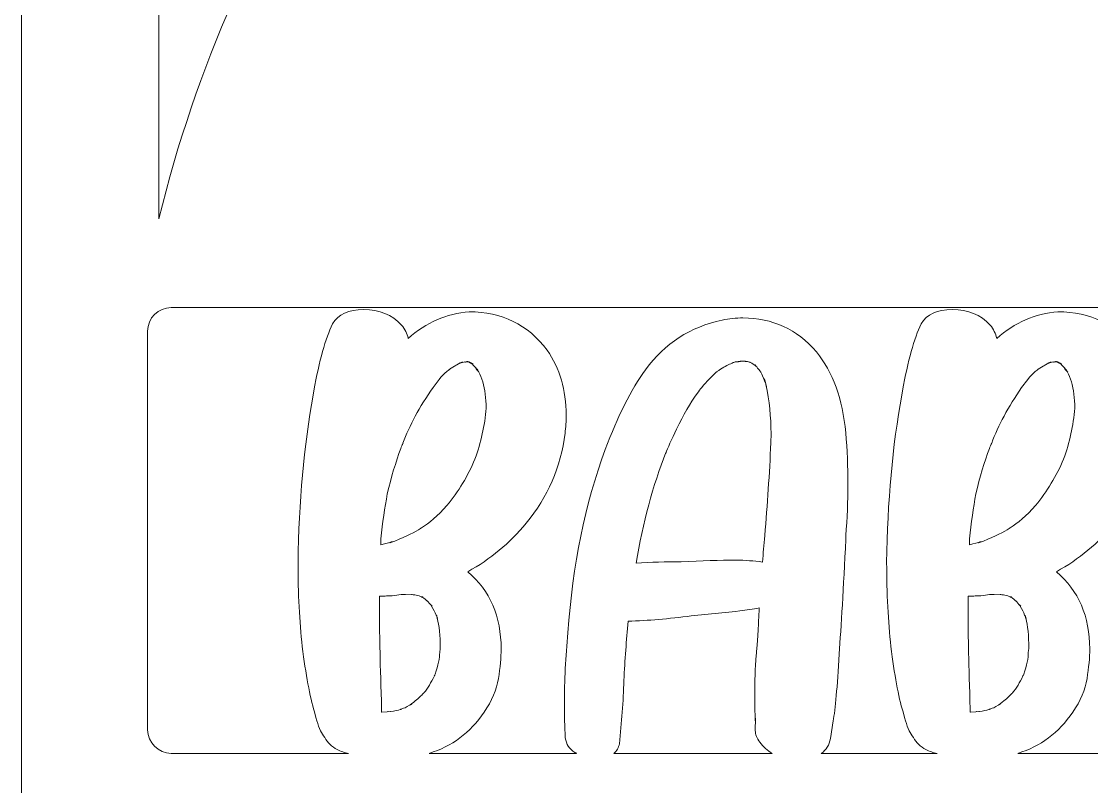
# Model space of a CAD drawing. Header units: millimetres. Extents: x -107 to 317, y -448 to 151.
# Drawn here: x -106.9 to 53.8, y -186.8 to -72 of the extents above; entities that cross this region are included whole.
import ezdxf

# ---------------------------------------------------------------- set-up
doc = ezdxf.new("R2010")
doc.units = ezdxf.units.MM
doc.header["$MEASUREMENT"] = 0
doc.layers.add('Layer 1', color=7, linetype='Continuous')

# ---------------------------------------------------------------- blocks, each defined once
blk = doc.blocks.new('block 2')
at = {"layer": 'Layer 1', "true_color": 0xe4e2cd}
h = blk.add_hatch(color=254, dxfattribs=at)
h.dxf.hatch_style = 2
edge = h.paths.add_edge_path()
edge.add_spline(control_points=[(50.11, -124.5), (50.08, -124.46), (50.07, -124.41), (50.04, -124.37), (50.02, -124.33), (49.99, -124.3), (49.97, -124.26), (49.95, -124.22), (49.89, -124.15), (49.82, -124.07), (49.81, -124.06), (49.79, -124.04), (49.79, -124.04), (49.79, -124.04), (49.74, -124.04), (49.74, -124.04), (49.74, -124.07), (49.76, -124.12), (49.81, -124.2), (49.85, -124.26), (49.96, -124.37), (50.11, -124.5)], knot_values=[0, 0, 0, 0, 1, 1, 1, 2, 2, 2, 3, 3, 3, 4, 4, 4, 5, 5, 5, 6, 6, 6, 7, 7, 7, 7], degree=3, periodic=1)
h = blk.add_hatch(color=254, dxfattribs=at)
h.dxf.hatch_style = 2
edge = h.paths.add_edge_path()
edge.add_spline(control_points=[(4.76, -126.04), (4.73, -125.99), (4.72, -125.95), (4.7, -125.91), (4.7, -125.91), (4.76, -126.13), (4.76, -126.13), (4.76, -126.13), (4.76, -126.04), (4.76, -126.04)], knot_values=[0, 0, 0, 0, 1, 1, 1, 2, 2, 2, 3, 3, 3, 3], degree=3, periodic=1)
h = blk.add_hatch(color=254, dxfattribs=at)
h.dxf.hatch_style = 2
edge = h.paths.add_edge_path()
edge.add_spline(control_points=[(42.97, -159.55), (42.97, -159.55), (42.97, -159.55), (42.97, -159.55), (42.97, -159.55), (42.97, -159.55), (42.97, -159.55), (42.97, -159.55), (42.97, -159.55), (42.97, -159.55)], knot_values=[0, 0, 0, 0, 1, 1, 1, 2, 2, 2, 3, 3, 3, 3], degree=3, periodic=1)
h = blk.add_hatch(color=254, dxfattribs=at)
h.dxf.hatch_style = 2
edge = h.paths.add_edge_path()
edge.add_spline(control_points=[(-44.52, -161.3), (-44.52, -161.3), (-44.54, -161.25), (-44.54, -161.25), (-44.52, -161.27), (-44.52, -161.31), (-44.51, -161.34), (-44.52, -161.33), (-44.52, -161.31), (-44.52, -161.3)], knot_values=[0, 0, 0, 0, 1, 1, 1, 2, 2, 2, 3, 3, 3, 3], degree=3, periodic=1)
h = blk.add_hatch(color=254, dxfattribs=at)
h.dxf.hatch_style = 2
edge = h.paths.add_edge_path()
edge.add_spline(control_points=[(43.86, -161.3), (43.86, -161.3), (43.83, -161.25), (43.83, -161.25), (43.85, -161.27), (43.86, -161.31), (43.86, -161.34), (43.86, -161.33), (43.86, -161.31), (43.86, -161.3)], knot_values=[0, 0, 0, 0, 1, 1, 1, 2, 2, 2, 3, 3, 3, 3], degree=3, periodic=1)
h = blk.add_hatch(color=254, dxfattribs=at)
h.dxf.hatch_style = 2
h.paths.add_polyline_path([(-48.31, -174.34), (-48.54, -174.52), (-48.3, -174.34)])
h = blk.add_hatch(color=254, dxfattribs=at)
h.dxf.hatch_style = 2
edge = h.paths.add_edge_path()
edge.add_spline(control_points=[(-49.89, -175.17), (-49.9, -175.17), (-49.92, -175.17), (-49.93, -175.18), (-49.96, -175.19), (-49.98, -175.21), (-50, -175.22), (-50, -175.22), (-49.99, -175.22), (-49.99, -175.22), (-49.99, -175.22), (-49.89, -175.17), (-49.89, -175.17)], knot_values=[0, 0, 0, 0, 1, 1, 1, 2, 2, 2, 3, 3, 3, 4, 4, 4, 4], degree=3, periodic=1)
h = blk.add_hatch(color=254, dxfattribs=at)
h.dxf.hatch_style = 2
edge = h.paths.add_edge_path()
edge.add_spline(control_points=[(38.49, -175.17), (38.48, -175.17), (38.46, -175.17), (38.45, -175.18), (38.42, -175.19), (38.4, -175.21), (38.37, -175.22), (38.38, -175.22), (38.38, -175.22), (38.39, -175.22), (38.39, -175.22), (38.49, -175.17), (38.49, -175.17)], knot_values=[0, 0, 0, 0, 1, 1, 1, 2, 2, 2, 3, 3, 3, 4, 4, 4, 4], degree=3, periodic=1)
at = {"layer": 'Layer 1', "lineweight": 0}
for points in [[(294.39, 151.25), (234.19, 151.25), (-24.28, 151.25), (-84.49, 151.25), (-106.89, 151.25), (-106.89, 131.3), (-106.89, 46.34), (-106.89, -447.94), (316.79, -447.94), (316.79, 46.34), (316.79, 131.3), (316.79, 151.25), (294.39, 151.25)], [(-48.31, -174.34), (-48.54, -174.52), (-48.3, -174.34), (-48.31, -174.34)]]:
    blk.add_lwpolyline(points, dxfattribs=at)
for points, knots in [([(-86.25, 45.93), (-84.51, 46.79), (-82.83, 47.85), (-81.23, 49.11), (-73.49, 45.22), (-62.68, 47.47), (-54.91, 55.23), (-46.63, 63.5), (-44.63, 75.25), (-49.65, 83.04), (-46.75, 86.18), (-44.72, 89.75), (-43.57, 93.4), (-40.65, 94.73), (-37.84, 96.65), (-35.35, 99.15), (-27.07, 107.42), (-25.07, 119.17), (-30.09, 126.95), (-29.01, 128.12), (-28.06, 129.35), (-27.22, 130.61), (-27.22, 130.61), (1.45, 130.61), (1.45, 130.61), (0.21, 130.19), (-1.02, 129.72), (-2.23, 129.21), (-10.75, 125.63), (-21.26, 119.11), (-22.94, 108.38), (-24.26, 99.99), (-18.79, 92.34), (-7.82, 86.92), (-11.36, 85.65), (-16.22, 83.34), (-20.46, 79.33), (-21.8, 78.06), (-26.26, 73.45), (-27.31, 67.39), (-29.4, 55.25), (-19.02, 43.74), (-8.49, 38.18), (-1.28, 34.37), (6.53, 32.92), (14.34, 32.92), (21.84, 32.92), (29.34, 34.26), (36.34, 36.15), (19.78, 29.99), (4.26, 21.65), (-9.84, 11.5), (-11.45, 10.73), (-13.03, 9.76), (-14.54, 8.65), (-12.7, 11.55), (-11.32, 14.6), (-10.83, 17.64), (-10.23, 21.35), (-11, 24.71), (-13.13, 27.62), (-13.13, 27.62), (-13.45, 28.06), (-13.45, 28.06), (-13.45, 28.06), (-14.01, 28.08), (-14.01, 28.08), (-17.61, 28.23), (-20.83, 27.01), (-23.58, 24.45), (-25.83, 22.35), (-27.6, 19.51), (-29, 16.37), (-28.85, 19.8), (-29.18, 23.13), (-30.28, 26.02), (-31.61, 29.53), (-33.96, 32.05), (-37.25, 33.5), (-37.25, 33.5), (-37.76, 33.73), (-37.76, 33.73), (-37.76, 33.73), (-38.25, 33.48), (-38.25, 33.48), (-41.44, 31.8), (-43.62, 29.13), (-44.72, 25.54), (-45.62, 22.6), (-45.74, 19.26), (-45.37, 15.84), (-46.96, 18.88), (-48.92, 21.6), (-51.3, 23.55), (-54.21, 25.92), (-57.5, 26.93), (-61.09, 26.54), (-61.09, 26.54), (-61.64, 26.49), (-61.64, 26.49), (-61.64, 26.49), (-61.94, 26.02), (-61.94, 26.02), (-63.86, 22.98), (-64.42, 19.58), (-63.57, 15.92), (-62.88, 12.91), (-61.31, 9.96), (-59.29, 7.18), (-62.18, 9.02), (-65.24, 10.4), (-68.28, 10.9), (-71.99, 11.5), (-75.34, 10.73), (-78.25, 8.6), (-78.25, 8.6), (-78.7, 8.27), (-78.7, 8.27), (-78.7, 8.27), (-78.72, 7.73), (-78.72, 7.73), (-78.87, 4.12), (-77.65, 0.9), (-75.09, -1.85), (-72.99, -4.1), (-70.15, -5.87), (-67.01, -7.26), (-70.44, -7.12), (-73.77, -7.46), (-76.65, -8.54), (-80.16, -9.88), (-82.68, -12.22), (-84.14, -15.52), (-84.14, -15.52), (-84.36, -16.02), (-84.36, -16.02), (-84.36, -16.02), (-84.11, -16.52), (-84.11, -16.52), (-82.44, -19.71), (-79.77, -21.89), (-76.18, -22.99), (-73.96, -23.67), (-71.52, -23.9), (-68.98, -23.82), (-68.16, -23.79), (-67.32, -23.73), (-66.47, -23.63), (-69.52, -25.23), (-72.23, -27.18), (-74.18, -29.57), (-76.56, -32.48), (-77.57, -35.78), (-77.18, -39.36), (-77.18, -39.36), (-77.12, -39.9), (-77.12, -39.9), (-77.12, -39.9), (-76.65, -40.2), (-76.65, -40.2), (-74.41, -41.63), (-71.96, -42.3), (-69.37, -42.22), (-68.45, -42.19), (-67.51, -42.06), (-66.55, -41.84), (-63.55, -41.15), (-60.6, -39.58), (-57.82, -37.55), (-58.14, -38.06), (-58.45, -38.57), (-58.73, -39.08), (-71.31, -57.87), (-80.73, -78.96), (-86.25, -101.58), (-86.25, -101.58), (-86.25, 45.93), (-86.25, 45.93)], [0, 0, 0, 0, 1, 1, 1, 2, 2, 2, 3, 3, 3, 4, 4, 4, 5, 5, 5, 6, 6, 6, 7, 7, 7, 8, 8, 8, 9, 9, 9, 10, 10, 10, 11, 11, 11, 12, 12, 12, 13, 13, 13, 14, 14, 14, 15, 15, 15, 16, 16, 16, 17, 17, 17, 18, 18, 18, 19, 19, 19, 20, 20, 20, 21, 21, 21, 22, 22, 22, 23, 23, 23, 24, 24, 24, 25, 25, 25, 26, 26, 26, 27, 27, 27, 28, 28, 28, 29, 29, 29, 30, 30, 30, 31, 31, 31, 32, 32, 32, 33, 33, 33, 34, 34, 34, 35, 35, 35, 36, 36, 36, 37, 37, 37, 38, 38, 38, 39, 39, 39, 40, 40, 40, 41, 41, 41, 42, 42, 42, 43, 43, 43, 44, 44, 44, 45, 45, 45, 46, 46, 46, 47, 47, 47, 48, 48, 48, 49, 49, 49, 50, 50, 50, 51, 51, 51, 52, 52, 52, 53, 53, 53, 54, 54, 54, 55, 55, 55, 56, 56, 56, 57, 57, 57, 58, 58, 58, 59, 59, 59, 59]), ([(-87.94, -178.24), (-87.94, -178.24), (-87.94, -118.45), (-87.94, -118.45), (-87.94, -116.49), (-86.35, -114.89), (-84.38, -114.89), (-84.38, -114.89), (143.7, -114.89), (143.7, -114.89), (142.36, -115.19), (141.39, -115.87), (140.79, -116.91), (139.72, -119.11), (138.77, -122.47), (137.95, -127.02), (137.95, -127.02), (137.85, -127.66), (137.85, -127.66), (136.45, -135.35), (135.69, -143.8), (135.57, -152.98), (135.57, -157.68), (135.78, -161.91), (136.21, -165.67), (136.73, -169.91), (137.34, -173.2), (138.04, -175.55), (138.04, -175.55), (138.27, -176.42), (138.27, -176.42), (138.64, -177.7), (139.01, -178.62), (139.41, -179.17), (139.41, -179.17), (139.62, -179.44), (139.62, -179.44), (140.05, -180.21), (140.67, -180.82), (141.5, -181.25), (141.99, -181.51), (142.49, -181.69), (142.99, -181.79), (142.99, -181.79), (93.87, -181.79), (93.87, -181.79), (94.44, -181.58), (94.99, -181.34), (95.54, -181.06), (98.08, -179.79), (100.28, -178.02), (102.13, -175.74), (103.86, -173.6), (105.17, -171.17), (106.08, -168.48), (106.99, -165.78), (107.72, -163.11), (108.26, -160.48), (109.93, -153.15), (111.2, -143.83), (112.08, -132.54), (112.08, -132.54), (112.17, -131.22), (112.17, -131.22), (112.45, -128.83), (112.58, -126.44), (112.58, -124.08), (112.58, -124.08), (112.53, -121.72), (112.53, -121.72), (112.35, -120.48), (111.64, -119.42), (110.4, -118.54), (109.21, -117.6), (107.78, -117.13), (106.08, -117.13), (104.57, -117.13), (103.26, -117.57), (102.18, -118.45), (101.58, -119), (101.21, -119.7), (101.04, -120.52), (100.99, -120.51), (100.94, -120.5), (100.9, -120.49), (100.47, -122.86), (100.2, -125.23), (100.08, -127.62), (99.74, -132.29), (99.31, -136.81), (98.79, -141.2), (98.61, -141.7), (98.32, -142.3), (97.91, -142.98), (97.12, -144.49), (96.2, -145.87), (95.15, -147.14), (95.15, -147.14), (94.81, -147.39), (94.81, -147.39), (94.81, -147.39), (94.91, -147.35), (94.91, -147.35), (94.93, -147.35), (95.01, -147.29), (95.13, -147.17), (95.14, -147.16), (95.15, -147.15), (95.15, -147.14), (95.15, -147.14), (95.18, -147.12), (95.18, -147.12), (95.18, -147.12), (94.82, -147.48), (94.82, -147.48), (93.76, -148.63), (92.5, -149.72), (91.04, -150.76), (91.04, -150.76), (90.77, -150.89), (90.77, -150.89), (90.62, -151.01), (90.51, -151.08), (90.45, -151.08), (89.21, -151.77), (88.18, -152.27), (87.36, -152.57), (87.36, -152.57), (86.91, -152.71), (86.91, -152.71), (86.44, -152.83), (86.01, -152.92), (85.59, -152.98), (85.59, -152.98), (85.41, -152.98), (85.41, -152.98), (85.41, -152.98), (85.24, -153.02), (85.24, -153.02), (85.24, -153.02), (85.52, -152.99), (85.52, -152.99), (85.45, -153), (85.38, -153.02), (85.31, -153.03), (85.31, -153.03), (84.77, -153.07), (84.77, -153.07), (84.77, -153.07), (85.21, -153.03), (85.21, -153.03), (85.21, -153.03), (84.01, -152.98), (84.01, -152.98), (84.01, -152.98), (84.01, -152.98), (84, -152.98), (84, -152.98), (83.53, -152.86), (83.53, -152.86), (83.04, -152.66), (82.69, -152.49), (82.45, -152.34), (82.45, -152.34), (82.87, -152.52), (82.87, -152.52), (82.82, -152.49), (82.79, -152.47), (82.73, -152.44), (82.45, -152.26), (82.28, -152.12), (82.18, -152.03), (82.1, -151.95), (82.05, -151.91), (81.99, -151.86), (81.77, -151.62), (81.56, -151.38), (81.37, -151.13), (81.31, -151), (81.22, -150.86), (81.09, -150.71), (80.75, -150.21), (80.41, -149.49), (80.06, -148.53), (80.05, -148.51), (80.05, -148.49), (80.04, -148.48), (79.92, -148.16), (79.8, -147.81), (79.68, -147.44), (79.79, -147.67), (79.91, -148.03), (80.04, -148.48), (78.86, -144.12), (78.28, -139.7), (78.28, -135.22), (78.28, -135.22), (78.3, -133.52), (78.3, -133.52), (78.5, -130.03), (78.97, -126.56), (79.73, -123.13), (79.73, -123.13), (79.78, -122.36), (79.78, -122.36), (79.78, -121.33), (79.41, -120.44), (78.68, -119.67), (77.23, -118.07), (75.39, -117.27), (73.19, -117.27), (72.1, -117.27), (71, -117.54), (69.91, -118.09), (69.28, -118.42), (68.8, -118.89), (68.46, -119.5), (67.01, -122.73), (66.2, -126.14), (66.06, -129.72), (65.96, -131.14), (65.91, -132.56), (65.91, -133.99), (65.91, -136.11), (66.02, -138.23), (66.23, -140.35), (66.48, -143.8), (67.26, -147.16), (68.57, -150.41), (69.89, -153.67), (72.03, -156.3), (75, -158.3), (78.01, -160.09), (81.08, -160.98), (84.23, -160.98), (85.14, -160.98), (86.06, -160.91), (87, -160.75), (90.38, -160.21), (93.51, -158.98), (96.42, -157.1), (96.27, -157.96), (96.11, -158.82), (95.95, -159.66), (95.43, -162.75), (94.65, -165.89), (93.64, -169.09), (93.04, -170.48), (92.33, -171.73), (91.45, -172.84), (91.45, -172.85), (91.41, -172.91), (91.34, -172.98), (91.34, -172.98), (91.45, -172.84), (91.45, -172.84), (91.4, -172.91), (91.35, -172.97), (91.31, -173.02), (91.31, -173.02), (91.27, -173.02), (91.27, -173.02), (91.27, -173.02), (91.12, -173.21), (91.12, -173.21), (91.04, -173.29), (90.97, -173.34), (90.95, -173.34), (90.38, -173.92), (89.78, -174.41), (89.18, -174.83), (89.18, -174.87), (89.13, -174.91), (89.02, -174.98), (88.92, -175.03), (88.79, -175.1), (88.63, -175.18), (88.48, -175.25), (88.35, -175.31), (88.23, -175.36), (88.1, -175.4), (88.03, -175.45), (88, -175.47), (88, -175.47), (87.56, -175.63), (87.56, -175.63), (87.56, -175.63), (86.74, -175.82), (86.74, -175.82), (86.74, -175.82), (86.14, -175.79), (86.14, -175.79), (86.14, -175.79), (86.24, -175.78), (86.24, -175.78), (86.12, -175.74), (86.03, -175.72), (85.94, -175.69), (85.97, -175.7), (86, -175.72), (86.02, -175.72), (86.09, -175.74), (86.13, -175.76), (86.13, -175.79), (86.13, -175.79), (86.05, -175.74), (86.05, -175.74), (86.01, -175.74), (85.93, -175.71), (85.78, -175.65), (85.68, -175.62), (85.6, -175.61), (85.54, -175.61), (85.54, -175.61), (85.7, -175.61), (85.7, -175.61), (85.58, -175.55), (85.41, -175.47), (85.22, -175.38), (85.27, -175.42), (85.3, -175.45), (85.31, -175.47), (85.28, -175.44), (85.23, -175.4), (85.19, -175.36), (85.2, -175.37), (85.21, -175.37), (85.22, -175.38), (85.2, -175.36), (85.17, -175.35), (85.14, -175.33), (85.15, -175.34), (85.16, -175.34), (85.17, -175.35), (85.16, -175.35), (85.15, -175.34), (85.14, -175.34), (85.14, -175.34), (84.91, -175.2), (84.91, -175.2), (84.91, -175.2), (85, -175.25), (85, -175.25), (85.06, -175.27), (85.1, -175.3), (85.14, -175.32), (85.02, -175.23), (84.89, -175.15), (84.72, -175.06), (84.72, -175.06), (84.57, -174.92), (84.57, -174.92), (84.57, -174.92), (84.32, -174.61), (84.32, -174.61), (84.32, -174.61), (83.78, -174.08), (83.78, -174.08), (83.78, -174.08), (83.73, -173.97), (83.73, -173.97), (83.66, -173.79), (83.59, -173.62), (83.5, -173.47), (83.26, -173.05), (83.06, -172.59), (82.91, -172.11), (82.6, -171.32), (81.93, -170.7), (80.87, -170.25), (80.17, -169.97), (79.31, -169.84), (78.28, -169.84), (77.43, -169.93), (76.72, -170.16), (76.14, -170.52), (75.56, -170.88), (75.28, -171.52), (75.28, -172.43), (75.43, -174.94), (76.76, -177.37), (79.27, -179.69), (80.47, -180.59), (81.73, -181.3), (83.05, -181.79), (83.05, -181.79), (42.71, -181.79), (42.71, -181.79), (46.09, -180.76), (48.85, -178.69), (50.97, -175.61), (52.12, -173.92), (52.83, -172.23), (53.1, -170.56), (53.37, -168.9), (53.51, -167.42), (53.51, -166.11), (53.51, -161.25), (51.83, -157.39), (48.51, -154.53), (51.87, -152.68), (54.8, -150.25), (57.28, -147.25), (60.53, -143.35), (62.46, -138.85), (63.1, -133.76), (63.22, -132.86), (63.28, -131.94), (63.28, -131.03), (63.28, -127.28), (62.33, -124.02), (60.42, -121.27), (57.51, -117.45), (53.61, -115.54), (48.74, -115.54), (45.32, -115.81), (42.25, -117.14), (39.55, -119.52), (39.39, -118.78), (39.07, -118.12), (38.56, -117.54), (37.14, -115.97), (35.24, -115.18), (32.88, -115.18), (30.61, -115.18), (29.05, -115.9), (28.21, -117.36), (27.14, -119.54), (26.21, -122.88), (25.39, -127.4), (25.39, -127.4), (25.29, -128.04), (25.29, -128.04), (23.9, -135.67), (23.14, -144.04), (23.02, -153.16), (23.02, -157.83), (23.24, -162.02), (23.66, -165.75), (24.18, -169.96), (24.78, -173.23), (25.48, -175.57), (25.48, -175.57), (25.71, -176.43), (25.71, -176.43), (26.07, -177.7), (26.45, -178.61), (26.84, -179.15), (26.84, -179.15), (27.05, -179.42), (27.05, -179.42), (27.47, -180.19), (28.08, -180.79), (28.91, -181.22), (29.46, -181.51), (30.01, -181.7), (30.58, -181.79), (30.58, -181.79), (13.2, -181.79), (13.2, -181.79), (13.96, -181.29), (14.41, -180.54), (14.57, -179.56), (14.57, -179.56), (14.98, -176.93), (14.98, -176.93), (15.32, -175.2), (15.61, -171.85), (15.89, -166.88), (16.19, -162.76), (16.53, -157.03), (16.89, -149.67), (16.89, -149.67), (16.89, -149.12), (16.89, -149.12), (17.1, -146.54), (17.21, -143.97), (17.21, -141.4), (17.21, -138.82), (17.1, -136.24), (16.89, -133.67), (16.4, -128.61), (14.93, -124.57), (12.48, -121.54), (9.54, -118.14), (5.86, -116.45), (1.44, -116.45), (0.41, -116.45), (-0.63, -116.56), (-1.69, -116.77), (-6.45, -117.8), (-10.29, -120.28), (-13.19, -124.22), (-15.35, -127.22), (-17.36, -131.22), (-19.23, -136.22), (-22.26, -144.34), (-24.13, -153.5), (-24.83, -163.7), (-25.19, -167.28), (-25.37, -170.86), (-25.37, -174.43), (-25.37, -176.09), (-25.32, -177.77), (-25.23, -179.47), (-25.11, -180.41), (-24.63, -181.14), (-23.78, -181.65), (-23.7, -181.7), (-23.63, -181.75), (-23.55, -181.79), (-23.55, -181.79), (-45.67, -181.79), (-45.67, -181.79), (-42.28, -180.76), (-39.53, -178.69), (-37.41, -175.61), (-36.26, -173.92), (-35.54, -172.23), (-35.27, -170.56), (-35, -168.9), (-34.86, -167.42), (-34.86, -166.11), (-34.86, -161.25), (-36.55, -157.39), (-39.86, -154.53), (-36.51, -152.68), (-33.58, -150.25), (-31.1, -147.25), (-27.85, -143.35), (-25.91, -138.85), (-25.27, -133.76), (-25.15, -132.86), (-25.1, -131.94), (-25.1, -131.03), (-25.1, -127.28), (-26.05, -124.02), (-27.96, -121.27), (-30.87, -117.45), (-34.76, -115.54), (-39.64, -115.54), (-43.06, -115.81), (-46.12, -117.14), (-48.83, -119.52), (-48.98, -118.78), (-49.3, -118.12), (-49.81, -117.54), (-51.24, -115.97), (-53.13, -115.18), (-55.49, -115.18), (-57.76, -115.18), (-59.32, -115.9), (-60.17, -117.36), (-61.23, -119.54), (-62.17, -122.88), (-62.99, -127.4), (-62.99, -127.4), (-63.08, -128.04), (-63.08, -128.04), (-64.48, -135.67), (-65.23, -144.04), (-65.35, -153.16), (-65.35, -157.83), (-65.14, -162.02), (-64.72, -165.75), (-64.2, -169.96), (-63.59, -173.23), (-62.9, -175.57), (-62.9, -175.57), (-62.68, -176.43), (-62.68, -176.43), (-62.31, -177.7), (-61.93, -178.61), (-61.54, -179.15), (-61.54, -179.15), (-61.33, -179.42), (-61.33, -179.42), (-60.91, -180.19), (-60.29, -180.79), (-59.47, -181.22), (-58.92, -181.51), (-58.36, -181.7), (-57.79, -181.79), (-57.79, -181.79), (-84.38, -181.79), (-84.38, -181.79), (-86.31, -181.79), (-87.94, -180.16), (-87.94, -178.24)], [0, 0, 0, 0, 1, 1, 1, 2, 2, 2, 3, 3, 3, 4, 4, 4, 5, 5, 5, 6, 6, 6, 7, 7, 7, 8, 8, 8, 9, 9, 9, 10, 10, 10, 11, 11, 11, 12, 12, 12, 13, 13, 13, 14, 14, 14, 15, 15, 15, 16, 16, 16, 17, 17, 17, 18, 18, 18, 19, 19, 19, 20, 20, 20, 21, 21, 21, 22, 22, 22, 23, 23, 23, 24, 24, 24, 25, 25, 25, 26, 26, 26, 27, 27, 27, 28, 28, 28, 29, 29, 29, 30, 30, 30, 31, 31, 31, 32, 32, 32, 33, 33, 33, 34, 34, 34, 35, 35, 35, 36, 36, 36, 37, 37, 37, 38, 38, 38, 39, 39, 39, 40, 40, 40, 41, 41, 41, 42, 42, 42, 43, 43, 43, 44, 44, 44, 45, 45, 45, 46, 46, 46, 47, 47, 47, 48, 48, 48, 49, 49, 49, 50, 50, 50, 51, 51, 51, 52, 52, 52, 53, 53, 53, 54, 54, 54, 55, 55, 55, 56, 56, 56, 57, 57, 57, 58, 58, 58, 59, 59, 59, 60, 60, 60, 61, 61, 61, 62, 62, 62, 63, 63, 63, 64, 64, 64, 65, 65, 65, 66, 66, 66, 67, 67, 67, 68, 68, 68, 69, 69, 69, 70, 70, 70, 71, 71, 71, 72, 72, 72, 73, 73, 73, 74, 74, 74, 75, 75, 75, 76, 76, 76, 77, 77, 77, 78, 78, 78, 79, 79, 79, 80, 80, 80, 81, 81, 81, 82, 82, 82, 83, 83, 83, 84, 84, 84, 85, 85, 85, 86, 86, 86, 87, 87, 87, 88, 88, 88, 89, 89, 89, 90, 90, 90, 91, 91, 91, 92, 92, 92, 93, 93, 93, 94, 94, 94, 95, 95, 95, 96, 96, 96, 97, 97, 97, 98, 98, 98, 99, 99, 99, 100, 100, 100, 101, 101, 101, 102, 102, 102, 103, 103, 103, 104, 104, 104, 105, 105, 105, 106, 106, 106, 107, 107, 107, 108, 108, 108, 109, 109, 109, 110, 110, 110, 111, 111, 111, 112, 112, 112, 113, 113, 113, 114, 114, 114, 115, 115, 115, 116, 116, 116, 117, 117, 117, 118, 118, 118, 119, 119, 119, 120, 120, 120, 121, 121, 121, 122, 122, 122, 123, 123, 123, 124, 124, 124, 125, 125, 125, 126, 126, 126, 127, 127, 127, 128, 128, 128, 129, 129, 129, 130, 130, 130, 131, 131, 131, 132, 132, 132, 133, 133, 133, 134, 134, 134, 135, 135, 135, 136, 136, 136, 137, 137, 137, 138, 138, 138, 139, 139, 139, 140, 140, 140, 141, 141, 141, 142, 142, 142, 143, 143, 143, 144, 144, 144, 145, 145, 145, 146, 146, 146, 147, 147, 147, 148, 148, 148, 149, 149, 149, 150, 150, 150, 151, 151, 151, 152, 152, 152, 153, 153, 153, 154, 154, 154, 155, 155, 155, 156, 156, 156, 157, 157, 157, 158, 158, 158, 159, 159, 159, 160, 160, 160, 161, 161, 161, 162, 162, 162, 163, 163, 163, 164, 164, 164, 165, 165, 165, 166, 166, 166, 167, 167, 167, 168, 168, 168, 169, 169, 169, 170, 170, 170, 171, 171, 171, 172, 172, 172, 173, 173, 173, 174, 174, 174, 175, 175, 175, 176, 176, 176, 177, 177, 177, 178, 178, 178, 179, 179, 179, 180, 180, 180, 181, 181, 181, 182, 182, 182, 183, 183, 183, 184, 184, 184, 185, 185, 185, 186, 186, 186, 187, 187, 187, 188, 188, 188, 189, 189, 189, 190, 190, 190, 191, 191, 191, 192, 192, 192, 193, 193, 193, 194, 194, 194, 195, 195, 195, 196, 196, 196, 196]), ([(-49.59, -135.22), (-49.59, -135.22), (-49.6, -135.24), (-49.6, -135.24), (-48.63, -132.6), (-47.13, -129.82), (-45.09, -126.9), (-45.09, -126.9), (-44.18, -125.67), (-44.18, -125.67), (-44.18, -125.67), (-43.91, -125.35), (-43.91, -125.35), (-43.51, -124.93), (-43.12, -124.56), (-42.77, -124.27), (-42.74, -124.27), (-42.72, -124.26), (-42.7, -124.24), (-42.69, -124.23), (-42.66, -124.22), (-42.63, -124.19), (-42.6, -124.18), (-42.57, -124.15), (-42.52, -124.11), (-42.48, -124.06), (-42.42, -124.02), (-42.34, -123.97), (-42.34, -123.97), (-41, -123.18), (-41, -123.18), (-40.85, -123.11), (-40.71, -123.08), (-40.59, -123.08), (-40.59, -123.08), (-40.91, -123.18), (-40.91, -123.18), (-40.91, -123.18), (-41, -123.18), (-41, -123.18), (-41, -123.18), (-41, -123.22), (-41, -123.22), (-41, -123.22), (-40.68, -123.13), (-40.68, -123.13), (-40.68, -123.13), (-40.32, -123.06), (-40.32, -123.06), (-40.32, -123.06), (-40.32, -123.08), (-40.32, -123.08), (-40.32, -123.08), (-40.23, -123.08), (-40.23, -123.08), (-40.23, -123.08), (-40.09, -123.04), (-40.09, -123.04), (-40.09, -123.04), (-39.77, -123.04), (-39.77, -123.04), (-39.71, -123.07), (-39.66, -123.09), (-39.6, -123.11), (-39.63, -123.09), (-39.67, -123.06), (-39.69, -123.04), (-39.63, -123.08), (-39.55, -123.13), (-39.47, -123.18), (-39.46, -123.18), (-39.44, -123.19), (-39.43, -123.2), (-39.37, -123.22), (-39.32, -123.24), (-39.27, -123.25), (-39.27, -123.25), (-39.24, -123.33), (-39.24, -123.33), (-39.24, -123.33), (-39.32, -123.27), (-39.32, -123.27), (-39.37, -123.24), (-39.42, -123.21), (-39.47, -123.18), (-39.51, -123.16), (-39.56, -123.14), (-39.6, -123.12), (-39.49, -123.2), (-39.39, -123.28), (-39.32, -123.31), (-39.32, -123.31), (-39.23, -123.35), (-39.23, -123.35), (-39.23, -123.35), (-39.23, -123.34), (-39.23, -123.34), (-39.23, -123.34), (-39.21, -123.35), (-39.21, -123.35), (-39.21, -123.35), (-39.22, -123.35), (-39.22, -123.35), (-38.91, -123.67), (-38.69, -123.9), (-38.56, -124.07), (-38.52, -124.09), (-38.46, -124.17), (-38.36, -124.31), (-38.35, -124.33), (-38.34, -124.35), (-38.34, -124.36), (-38.36, -124.33), (-38.39, -124.3), (-38.41, -124.26), (-38.43, -124.22), (-38.49, -124.15), (-38.56, -124.07), (-38.57, -124.06), (-38.58, -124.04), (-38.59, -124.04), (-38.59, -124.04), (-38.64, -124.04), (-38.64, -124.04), (-38.64, -124.07), (-38.61, -124.12), (-38.57, -124.2), (-38.53, -124.26), (-38.42, -124.37), (-38.27, -124.51), (-38.29, -124.47), (-38.31, -124.42), (-38.33, -124.38), (-38.29, -124.44), (-38.25, -124.5), (-38.22, -124.54), (-38.23, -124.53), (-38.25, -124.52), (-38.26, -124.51), (-38, -124.99), (-37.78, -125.5), (-37.59, -126.02), (-37.3, -127.2), (-37.14, -128.51), (-37.11, -129.98), (-37.32, -132.61), (-37.88, -135.15), (-38.79, -137.63), (-39.86, -140.17), (-41.27, -142.49), (-42.99, -144.59), (-44.41, -146.16), (-45.69, -147.29), (-46.81, -147.94), (-46.81, -147.94), (-46.93, -148.02), (-46.93, -148.02), (-46.93, -148.02), (-46.95, -148.03), (-46.95, -148.03), (-47.74, -148.57), (-49.02, -149.21), (-50.81, -149.94), (-50.91, -149.96), (-51.01, -149.99), (-51.11, -150.03), (-51.11, -150.03), (-51.22, -150.03), (-51.22, -150.03), (-51.22, -150.03), (-51.31, -150.07), (-51.31, -150.07), (-51.26, -150.06), (-51.22, -150.05), (-51.18, -150.04), (-51.31, -150.09), (-51.44, -150.15), (-51.59, -150.21), (-51.59, -150.21), (-51.32, -150.07), (-51.32, -150.07), (-51.62, -150.14), (-52.16, -150.29), (-52.93, -150.52), (-52.92, -150.22), (-52.91, -149.92), (-52.9, -149.62), (-52.66, -147.18), (-52.35, -144.92), (-51.95, -142.85), (-51.37, -140.34), (-50.69, -138.07), (-49.91, -136.03), (-49.87, -135.91), (-49.84, -135.82), (-49.81, -135.74), (-49.79, -135.66), (-49.74, -135.59), (-49.7, -135.51), (-49.66, -135.45), (-49.64, -135.39), (-49.63, -135.33), (-49.63, -135.33), (-49.63, -135.32), (-49.63, -135.32), (-49.63, -135.32), (-49.59, -135.22), (-49.59, -135.22)], [0, 0, 0, 0, 1, 1, 1, 2, 2, 2, 3, 3, 3, 4, 4, 4, 5, 5, 5, 6, 6, 6, 7, 7, 7, 8, 8, 8, 9, 9, 9, 10, 10, 10, 11, 11, 11, 12, 12, 12, 13, 13, 13, 14, 14, 14, 15, 15, 15, 16, 16, 16, 17, 17, 17, 18, 18, 18, 19, 19, 19, 20, 20, 20, 21, 21, 21, 22, 22, 22, 23, 23, 23, 24, 24, 24, 25, 25, 25, 26, 26, 26, 27, 27, 27, 28, 28, 28, 29, 29, 29, 30, 30, 30, 31, 31, 31, 32, 32, 32, 33, 33, 33, 34, 34, 34, 35, 35, 35, 36, 36, 36, 37, 37, 37, 38, 38, 38, 39, 39, 39, 40, 40, 40, 41, 41, 41, 42, 42, 42, 43, 43, 43, 44, 44, 44, 45, 45, 45, 46, 46, 46, 47, 47, 47, 48, 48, 48, 49, 49, 49, 50, 50, 50, 51, 51, 51, 52, 52, 52, 53, 53, 53, 54, 54, 54, 55, 55, 55, 56, 56, 56, 57, 57, 57, 58, 58, 58, 59, 59, 59, 60, 60, 60, 61, 61, 61, 62, 62, 62, 63, 63, 63, 64, 64, 64, 65, 65, 65, 66, 66, 66, 67, 67, 67, 68, 68, 68, 69, 69, 69, 69]), ([(-40.16, -123.03), (-40.16, -123.03), (-40, -122.99), (-40, -122.99), (-40, -122.99), (-39.86, -122.99), (-39.86, -122.99), (-39.86, -123), (-39.85, -123), (-39.85, -123), (-39.85, -123), (-40.16, -123.03), (-40.16, -123.03)], [0, 0, 0, 0, 1, 1, 1, 2, 2, 2, 3, 3, 3, 4, 4, 4, 4]), ([(-39.16, -123.3), (-39.15, -123.3), (-39.15, -123.3), (-39.14, -123.31), (-39.14, -123.31), (-39.1, -123.37), (-39.1, -123.37), (-39.12, -123.35), (-39.15, -123.33), (-39.16, -123.3)], [0, 0, 0, 0, 1, 1, 1, 2, 2, 2, 3, 3, 3, 3]), ([(-8.51, -133.13), (-7.51, -131.01), (-6.48, -129.23), (-5.42, -127.81), (-5.18, -127.42), (-4.97, -127.13), (-4.78, -126.95), (-4.78, -126.95), (-4.42, -126.49), (-4.42, -126.49), (-4.43, -126.49), (-4.43, -126.5), (-4.44, -126.5), (-4.05, -126.07), (-3.65, -125.63), (-3.24, -125.22), (-3.24, -125.22), (-2.51, -124.54), (-2.51, -124.54), (-2.48, -124.54), (-2.43, -124.51), (-2.36, -124.45), (-2.28, -124.39), (-2.23, -124.35), (-2.19, -124.34), (-2.17, -124.32), (-2.07, -124.24), (-1.92, -124.12), (-1.25, -123.72), (-0.67, -123.43), (-0.19, -123.26), (-0.19, -123.26), (0.17, -123.08), (0.17, -123.08), (0.17, -123.08), (-0.15, -123.22), (-0.15, -123.22), (-0.09, -123.15), (0.02, -123.11), (0.17, -123.08), (0.31, -123.06), (0.49, -123.04), (0.71, -123.04), (0.74, -123.01), (0.8, -122.99), (0.9, -122.99), (0.99, -122.99), (1.05, -122.98), (1.07, -122.95), (1.07, -122.95), (1.72, -122.95), (1.72, -122.95), (1.75, -122.96), (1.79, -122.96), (1.83, -122.97), (1.93, -122.98), (1.99, -122.99), (2.01, -122.99), (2.02, -122.99), (2.16, -123.02), (2.42, -123.08), (2.44, -123.08), (2.48, -123.11), (2.48, -123.11), (2.51, -123.12), (2.55, -123.13), (2.6, -123.15), (2.65, -123.17), (2.7, -123.2), (2.78, -123.26), (2.83, -123.3), (2.87, -123.31), (2.91, -123.33), (2.91, -123.33), (3.26, -123.58), (3.26, -123.58), (3.36, -123.68), (3.44, -123.75), (3.52, -123.8), (3.69, -124.04), (3.86, -124.24), (4, -124.37), (4.18, -124.66), (4.36, -125.03), (4.53, -125.49), (4.56, -125.52), (4.58, -125.57), (4.6, -125.65), (4.61, -125.7), (4.65, -125.8), (4.7, -125.91), (4.7, -125.91), (4.62, -125.62), (4.62, -125.62), (4.65, -125.62), (4.68, -125.67), (4.71, -125.77), (4.71, -125.77), (4.94, -126.54), (4.94, -126.54), (4.94, -126.54), (4.98, -126.81), (4.98, -126.81), (4.98, -126.81), (4.9, -126.44), (4.9, -126.44), (5.41, -128.87), (5.66, -131.33), (5.66, -133.81), (5.66, -133.81), (5.64, -135.2), (5.64, -135.2), (5.42, -139.83), (5.12, -144.46), (4.71, -149.12), (4.59, -150.48), (4.48, -151.79), (4.38, -153.09), (3.07, -152.91), (1.75, -152.8), (0.44, -152.8), (-2.01, -152.8), (-4.77, -152.88), (-7.83, -153.03), (-10.11, -153.03), (-12.37, -153.11), (-14.61, -153.27), (-13.54, -147.13), (-12.06, -141.59), (-10.15, -136.67), (-10.15, -136.67), (-10.06, -136.54), (-10.06, -136.54), (-10.06, -136.54), (-10.15, -136.71), (-10.15, -136.71), (-10.15, -136.71), (-10.15, -136.81), (-10.15, -136.81), (-9.84, -135.93), (-9.3, -134.7), (-8.51, -133.13)], [0, 0, 0, 0, 1, 1, 1, 2, 2, 2, 3, 3, 3, 4, 4, 4, 5, 5, 5, 6, 6, 6, 7, 7, 7, 8, 8, 8, 9, 9, 9, 10, 10, 10, 11, 11, 11, 12, 12, 12, 13, 13, 13, 14, 14, 14, 15, 15, 15, 16, 16, 16, 17, 17, 17, 18, 18, 18, 19, 19, 19, 20, 20, 20, 21, 21, 21, 22, 22, 22, 23, 23, 23, 24, 24, 24, 25, 25, 25, 26, 26, 26, 27, 27, 27, 28, 28, 28, 29, 29, 29, 30, 30, 30, 31, 31, 31, 32, 32, 32, 33, 33, 33, 34, 34, 34, 35, 35, 35, 36, 36, 36, 37, 37, 37, 38, 38, 38, 39, 39, 39, 40, 40, 40, 41, 41, 41, 42, 42, 42, 43, 43, 43, 44, 44, 44, 45, 45, 45, 46, 46, 46, 47, 47, 47, 47]), ([(3.26, -123.49), (3.26, -123.49), (3.39, -123.62), (3.39, -123.62), (3.31, -123.58), (3.26, -123.54), (3.26, -123.49)], [0, 0, 0, 0, 1, 1, 1, 2, 2, 2, 2]), ([(38.78, -135.23), (38.78, -135.23), (38.79, -135.22), (38.79, -135.22), (39.76, -132.59), (41.26, -129.82), (43.29, -126.9), (43.29, -126.9), (44.2, -125.67), (44.2, -125.67), (44.2, -125.67), (44.47, -125.35), (44.47, -125.35), (44.87, -124.93), (45.25, -124.56), (45.61, -124.27), (45.64, -124.27), (45.66, -124.26), (45.67, -124.24), (45.69, -124.23), (45.71, -124.22), (45.74, -124.19), (45.77, -124.18), (45.81, -124.15), (45.86, -124.11), (45.9, -124.06), (45.96, -124.02), (46.03, -123.97), (46.03, -123.97), (47.38, -123.18), (47.38, -123.18), (47.53, -123.11), (47.66, -123.08), (47.79, -123.08), (47.79, -123.08), (47.46, -123.18), (47.46, -123.18), (47.46, -123.18), (47.38, -123.18), (47.38, -123.18), (47.38, -123.18), (47.38, -123.22), (47.38, -123.22), (47.38, -123.22), (47.69, -123.13), (47.69, -123.13), (47.69, -123.13), (48.06, -123.06), (48.06, -123.06), (48.06, -123.06), (48.06, -123.08), (48.06, -123.08), (48.06, -123.08), (48.15, -123.08), (48.15, -123.08), (48.15, -123.08), (48.28, -123.04), (48.28, -123.04), (48.28, -123.04), (48.61, -123.04), (48.61, -123.04), (48.67, -123.07), (48.72, -123.09), (48.77, -123.12), (48.75, -123.09), (48.71, -123.06), (48.68, -123.04), (48.74, -123.08), (48.81, -123.13), (48.89, -123.17), (48.85, -123.16), (48.81, -123.13), (48.77, -123.12), (48.89, -123.2), (48.99, -123.28), (49.06, -123.31), (49.06, -123.31), (49.15, -123.35), (49.15, -123.35), (49.15, -123.35), (49.14, -123.34), (49.14, -123.34), (49.14, -123.34), (49.17, -123.35), (49.17, -123.35), (49.17, -123.35), (49.15, -123.35), (49.15, -123.35), (49.46, -123.67), (49.69, -123.9), (49.82, -124.07), (49.83, -124.07), (49.84, -124.08), (49.85, -124.09), (49.89, -124.14), (49.94, -124.2), (50.01, -124.31), (50.02, -124.33), (50.03, -124.35), (50.04, -124.36), (50.09, -124.44), (50.13, -124.52), (50.2, -124.59), (50.16, -124.55), (50.14, -124.54), (50.11, -124.51), (50.38, -124.99), (50.6, -125.5), (50.78, -126.02), (51.07, -127.19), (51.24, -128.51), (51.27, -129.98), (51.06, -132.61), (50.5, -135.15), (49.59, -137.63), (48.51, -140.17), (47.11, -142.48), (45.39, -144.59), (43.97, -146.16), (42.69, -147.29), (41.56, -147.94), (41.56, -147.94), (41.44, -148.02), (41.44, -148.02), (41.44, -148.02), (41.42, -148.03), (41.42, -148.03), (40.64, -148.57), (39.35, -149.21), (37.56, -149.94), (37.47, -149.96), (37.37, -149.99), (37.27, -150.03), (37.27, -150.03), (37.15, -150.03), (37.15, -150.03), (37.15, -150.03), (37.06, -150.07), (37.06, -150.07), (37.11, -150.06), (37.16, -150.05), (37.2, -150.04), (37.06, -150.09), (36.94, -150.15), (36.79, -150.21), (36.79, -150.21), (37.06, -150.07), (37.06, -150.07), (36.76, -150.14), (36.21, -150.29), (35.44, -150.52), (35.45, -150.22), (35.47, -149.92), (35.48, -149.62), (35.71, -147.19), (36.03, -144.92), (36.43, -142.85), (37, -140.34), (37.69, -138.07), (38.47, -136.03), (38.5, -135.91), (38.53, -135.82), (38.56, -135.74), (38.59, -135.66), (38.63, -135.59), (38.67, -135.51), (38.69, -135.48), (38.69, -135.47), (38.7, -135.44), (38.7, -135.44), (38.74, -135.33), (38.74, -135.33), (38.75, -135.32), (38.75, -135.31), (38.75, -135.3), (38.75, -135.3), (38.77, -135.26), (38.77, -135.26), (38.75, -135.32), (38.72, -135.38), (38.7, -135.44), (38.7, -135.44), (38.78, -135.23), (38.78, -135.23)], [0, 0, 0, 0, 1, 1, 1, 2, 2, 2, 3, 3, 3, 4, 4, 4, 5, 5, 5, 6, 6, 6, 7, 7, 7, 8, 8, 8, 9, 9, 9, 10, 10, 10, 11, 11, 11, 12, 12, 12, 13, 13, 13, 14, 14, 14, 15, 15, 15, 16, 16, 16, 17, 17, 17, 18, 18, 18, 19, 19, 19, 20, 20, 20, 21, 21, 21, 22, 22, 22, 23, 23, 23, 24, 24, 24, 25, 25, 25, 26, 26, 26, 27, 27, 27, 28, 28, 28, 29, 29, 29, 30, 30, 30, 31, 31, 31, 32, 32, 32, 33, 33, 33, 34, 34, 34, 35, 35, 35, 36, 36, 36, 37, 37, 37, 38, 38, 38, 39, 39, 39, 40, 40, 40, 41, 41, 41, 42, 42, 42, 43, 43, 43, 44, 44, 44, 45, 45, 45, 46, 46, 46, 47, 47, 47, 48, 48, 48, 49, 49, 49, 50, 50, 50, 51, 51, 51, 52, 52, 52, 53, 53, 53, 54, 54, 54, 55, 55, 55, 56, 56, 56, 57, 57, 57, 58, 58, 58, 59, 59, 59, 60, 60, 60, 61, 61, 61, 61]), ([(48.21, -123.03), (48.21, -123.03), (48.38, -122.99), (48.38, -122.99), (48.38, -122.99), (48.51, -122.99), (48.51, -122.99), (48.52, -123), (48.53, -123), (48.53, -123), (48.53, -123), (48.21, -123.03), (48.21, -123.03)], [0, 0, 0, 0, 1, 1, 1, 2, 2, 2, 3, 3, 3, 4, 4, 4, 4]), ([(48.93, -123.19), (48.93, -123.19), (48.94, -123.19), (48.95, -123.2), (49.01, -123.22), (49.06, -123.24), (49.11, -123.25), (49.11, -123.25), (49.14, -123.33), (49.14, -123.33), (49.14, -123.33), (49.06, -123.27), (49.06, -123.27), (49.01, -123.24), (48.97, -123.22), (48.93, -123.19)], [0, 0, 0, 0, 1, 1, 1, 2, 2, 2, 3, 3, 3, 4, 4, 4, 5, 5, 5, 5]), ([(49.2, -123.29), (49.22, -123.3), (49.23, -123.3), (49.24, -123.31), (49.24, -123.31), (49.27, -123.37), (49.27, -123.37), (49.25, -123.34), (49.22, -123.33), (49.2, -123.29)], [0, 0, 0, 0, 1, 1, 1, 2, 2, 2, 3, 3, 3, 3]), ([(50.11, -124.5), (50.08, -124.46), (50.07, -124.41), (50.04, -124.37), (50.02, -124.33), (49.99, -124.3), (49.97, -124.26), (49.95, -124.22), (49.89, -124.15), (49.82, -124.07), (49.81, -124.06), (49.79, -124.04), (49.79, -124.04), (49.79, -124.04), (49.74, -124.04), (49.74, -124.04), (49.74, -124.07), (49.76, -124.12), (49.81, -124.2), (49.85, -124.26), (49.96, -124.37), (50.11, -124.5)], [0, 0, 0, 0, 1, 1, 1, 2, 2, 2, 3, 3, 3, 4, 4, 4, 5, 5, 5, 6, 6, 6, 7, 7, 7, 7]), ([(4.76, -126.04), (4.73, -125.99), (4.72, -125.95), (4.7, -125.91), (4.7, -125.91), (4.76, -126.13), (4.76, -126.13), (4.76, -126.13), (4.76, -126.04), (4.76, -126.04)], [0, 0, 0, 0, 1, 1, 1, 2, 2, 2, 3, 3, 3, 3]), ([(-49.63, -135.32), (-49.63, -135.32), (-49.63, -135.3), (-49.63, -135.3), (-49.63, -135.3), (-49.61, -135.26), (-49.61, -135.26), (-49.61, -135.28), (-49.62, -135.3), (-49.63, -135.32)], [0, 0, 0, 0, 1, 1, 1, 2, 2, 2, 3, 3, 3, 3]), ([(-52.09, -158.16), (-51.46, -158.16), (-50.95, -158.13), (-50.53, -158.07), (-50.53, -158.07), (-50.54, -158.07), (-50.54, -158.07), (-50.11, -157.98), (-49.68, -157.94), (-49.22, -157.94), (-49.22, -157.94), (-48.09, -157.98), (-48.09, -157.98), (-48.04, -158), (-47.94, -158.02), (-47.82, -158.02), (-47.82, -158.02), (-47.19, -158.16), (-47.19, -158.16), (-47.12, -158.19), (-47.04, -158.22), (-46.95, -158.25), (-46.86, -158.29), (-46.79, -158.31), (-46.75, -158.34), (-46.7, -158.37), (-46.63, -158.41), (-46.54, -158.46), (-46.52, -158.47), (-46.49, -158.48), (-46.47, -158.49), (-46.46, -158.49), (-46.46, -158.49), (-46.45, -158.5), (-46.33, -158.61), (-46.23, -158.69), (-46.16, -158.75), (-46.08, -158.81), (-46.03, -158.86), (-46, -158.89), (-46, -158.89), (-45.95, -158.89), (-45.95, -158.89), (-45.95, -158.89), (-45.81, -159.03), (-45.81, -159.03), (-45.76, -159.15), (-45.67, -159.27), (-45.54, -159.39), (-45.54, -159.39), (-45.49, -159.43), (-45.49, -159.43), (-45.49, -159.43), (-45.42, -159.54), (-45.42, -159.54), (-45.42, -159.53), (-45.42, -159.52), (-45.42, -159.51), (-45.42, -159.51), (-45.22, -159.71), (-45.22, -159.71), (-45.3, -159.66), (-45.35, -159.62), (-45.38, -159.57), (-45.38, -159.57), (-45.32, -159.66), (-45.32, -159.66), (-45.32, -159.66), (-45.32, -159.71), (-45.32, -159.71), (-45.01, -160.16), (-44.78, -160.61), (-44.63, -161.07), (-44.63, -161.07), (-44.54, -161.16), (-44.54, -161.16), (-44.54, -161.21), (-44.53, -161.25), (-44.52, -161.3), (-44.52, -161.3), (-44.5, -161.34), (-44.5, -161.34), (-44.49, -161.36), (-44.49, -161.38), (-44.48, -161.4), (-44.49, -161.39), (-44.5, -161.39), (-44.5, -161.38), (-44.5, -161.38), (-44.5, -161.38), (-44.5, -161.39), (-44.5, -161.4), (-44.48, -161.41), (-44.48, -161.43), (-44.48, -161.42), (-44.48, -161.41), (-44.48, -161.41), (-44.48, -161.41), (-44.48, -161.42), (-44.48, -161.42), (-44.46, -161.46), (-44.43, -161.5), (-44.41, -161.52), (-44.41, -161.52), (-44.41, -161.57), (-44.41, -161.57), (-44.43, -161.55), (-44.45, -161.52), (-44.46, -161.5), (-44.16, -162.6), (-44.01, -164.12), (-44, -166.05), (-44, -166.05), (-44.09, -166.66), (-44.09, -166.66), (-44.09, -167.47), (-44.31, -168.56), (-44.77, -169.93), (-44.8, -169.98), (-44.82, -170.02), (-44.84, -170.08), (-44.85, -170.09), (-44.86, -170.11), (-44.9, -170.16), (-44.9, -170.16), (-44.88, -170.16), (-44.88, -170.16), (-45.37, -171.18), (-45.89, -172.02), (-46.45, -172.7), (-46.45, -172.7), (-46.48, -172.76), (-46.48, -172.76), (-46.52, -172.79), (-46.58, -172.85), (-46.68, -172.93), (-46.95, -173.23), (-47.39, -173.62), (-47.99, -174.11), (-47.99, -174.11), (-48.3, -174.34), (-48.3, -174.34), (-48.3, -174.34), (-48.27, -174.34), (-48.27, -174.34), (-48.36, -174.43), (-48.43, -174.48), (-48.5, -174.49), (-48.5, -174.49), (-48.54, -174.52), (-48.54, -174.52), (-48.57, -174.53), (-48.58, -174.54), (-48.58, -174.56), (-48.58, -174.56), (-48.63, -174.56), (-48.63, -174.56), (-49.12, -174.9), (-49.47, -175.06), (-49.68, -175.06), (-49.68, -175.06), (-49.89, -175.17), (-49.89, -175.17), (-49.85, -175.16), (-49.81, -175.15), (-49.76, -175.14), (-49.82, -175.17), (-49.89, -175.19), (-49.99, -175.22), (-49.99, -175.22), (-50, -175.22), (-50, -175.23), (-50, -175.23), (-50.02, -175.23), (-50.02, -175.23), (-50.35, -175.32), (-50.83, -175.41), (-51.49, -175.52), (-51.49, -175.52), (-51.4, -175.52), (-51.4, -175.52), (-51.4, -175.52), (-51.95, -175.55), (-51.95, -175.55), (-51.95, -175.55), (-51.81, -175.52), (-51.81, -175.52), (-51.81, -175.52), (-51.86, -175.52), (-51.86, -175.52), (-51.86, -175.52), (-51.96, -175.55), (-51.96, -175.55), (-51.96, -175.55), (-51.96, -175.55), (-51.96, -175.55), (-51.96, -175.55), (-51.97, -175.55), (-51.97, -175.55), (-51.97, -175.55), (-52.77, -175.61), (-52.77, -175.61), (-52.77, -175.61), (-52.81, -175.61), (-52.81, -175.61), (-52.81, -175.61), (-52.81, -175.11), (-52.81, -175.11), (-53.02, -168.53), (-53.13, -163.9), (-53.13, -161.2), (-53.13, -160.2), (-53.12, -159.2), (-53.1, -158.2), (-53.05, -158.2), (-53, -158.21), (-52.95, -158.21), (-52.65, -158.21), (-52.36, -158.19), (-52.09, -158.16)], [0, 0, 0, 0, 1, 1, 1, 2, 2, 2, 3, 3, 3, 4, 4, 4, 5, 5, 5, 6, 6, 6, 7, 7, 7, 8, 8, 8, 9, 9, 9, 10, 10, 10, 11, 11, 11, 12, 12, 12, 13, 13, 13, 14, 14, 14, 15, 15, 15, 16, 16, 16, 17, 17, 17, 18, 18, 18, 19, 19, 19, 20, 20, 20, 21, 21, 21, 22, 22, 22, 23, 23, 23, 24, 24, 24, 25, 25, 25, 26, 26, 26, 27, 27, 27, 28, 28, 28, 29, 29, 29, 30, 30, 30, 31, 31, 31, 32, 32, 32, 33, 33, 33, 34, 34, 34, 35, 35, 35, 36, 36, 36, 37, 37, 37, 38, 38, 38, 39, 39, 39, 40, 40, 40, 41, 41, 41, 42, 42, 42, 43, 43, 43, 44, 44, 44, 45, 45, 45, 46, 46, 46, 47, 47, 47, 48, 48, 48, 49, 49, 49, 50, 50, 50, 51, 51, 51, 52, 52, 52, 53, 53, 53, 54, 54, 54, 55, 55, 55, 56, 56, 56, 57, 57, 57, 58, 58, 58, 59, 59, 59, 60, 60, 60, 61, 61, 61, 62, 62, 62, 63, 63, 63, 64, 64, 64, 65, 65, 65, 66, 66, 66, 67, 67, 67, 68, 68, 68, 69, 69, 69, 70, 70, 70, 71, 71, 71, 72, 72, 72, 73, 73, 73, 73]), ([(-48.2, -157.95), (-48.2, -157.95), (-48.31, -157.94), (-48.31, -157.94), (-48.31, -157.94), (-48.22, -157.94), (-48.22, -157.94), (-48.21, -157.94), (-48.21, -157.94), (-48.2, -157.95)], [0, 0, 0, 0, 1, 1, 1, 2, 2, 2, 3, 3, 3, 3]), ([(-46.6, -158.37), (-46.6, -158.37), (-46.73, -158.3), (-46.73, -158.3), (-46.7, -158.3), (-46.67, -158.31), (-46.65, -158.32), (-46.65, -158.33), (-46.63, -158.35), (-46.6, -158.37)], [0, 0, 0, 0, 1, 1, 1, 2, 2, 2, 3, 3, 3, 3]), ([(36.29, -158.16), (36.92, -158.16), (37.43, -158.13), (37.84, -158.07), (37.84, -158.07), (37.84, -158.07), (37.84, -158.07), (38.26, -157.98), (38.7, -157.94), (39.15, -157.94), (39.15, -157.94), (40.29, -157.98), (40.29, -157.98), (40.33, -158), (40.43, -158.02), (40.55, -158.02), (40.55, -158.02), (41.19, -158.16), (41.19, -158.16), (41.26, -158.19), (41.34, -158.22), (41.42, -158.25), (41.51, -158.29), (41.59, -158.31), (41.63, -158.34), (41.68, -158.37), (41.74, -158.41), (41.84, -158.46), (41.86, -158.47), (41.88, -158.48), (41.91, -158.49), (41.91, -158.49), (41.92, -158.49), (41.93, -158.5), (42.05, -158.61), (42.14, -158.69), (42.22, -158.75), (42.3, -158.81), (42.35, -158.86), (42.38, -158.89), (42.38, -158.89), (42.43, -158.89), (42.43, -158.89), (42.43, -158.89), (42.56, -159.03), (42.56, -159.03), (42.62, -159.15), (42.71, -159.27), (42.83, -159.39), (42.83, -159.39), (42.88, -159.43), (42.88, -159.43), (42.88, -159.43), (42.97, -159.55), (42.97, -159.55), (42.96, -159.53), (42.96, -159.52), (42.95, -159.51), (42.95, -159.51), (43.15, -159.71), (43.15, -159.71), (43.1, -159.67), (43.07, -159.65), (43.04, -159.62), (43.04, -159.62), (43.06, -159.66), (43.06, -159.66), (43.06, -159.66), (43.06, -159.71), (43.06, -159.71), (43.37, -160.16), (43.59, -160.61), (43.74, -161.07), (43.74, -161.07), (43.83, -161.16), (43.83, -161.16), (43.83, -161.2), (43.85, -161.25), (43.86, -161.28), (43.86, -161.28), (43.86, -161.3), (43.86, -161.3), (43.86, -161.3), (43.88, -161.34), (43.88, -161.34), (43.88, -161.36), (43.88, -161.38), (43.89, -161.4), (43.89, -161.39), (43.88, -161.39), (43.87, -161.38), (43.88, -161.38), (43.88, -161.38), (43.88, -161.39), (43.88, -161.4), (43.9, -161.41), (43.9, -161.43), (43.9, -161.42), (43.9, -161.42), (43.89, -161.41), (43.9, -161.42), (43.9, -161.42), (43.9, -161.42), (43.92, -161.46), (43.94, -161.5), (43.97, -161.52), (43.97, -161.52), (43.97, -161.57), (43.97, -161.57), (43.94, -161.55), (43.93, -161.52), (43.92, -161.5), (44.21, -162.6), (44.36, -164.12), (44.38, -166.05), (44.38, -166.05), (44.29, -166.66), (44.29, -166.66), (44.29, -167.47), (44.06, -168.56), (43.61, -169.93), (43.61, -169.93), (43.56, -170.04), (43.56, -170.04), (43.54, -170.06), (43.54, -170.07), (43.54, -170.08), (43.52, -170.1), (43.51, -170.11), (43.47, -170.16), (43.47, -170.16), (43.49, -170.16), (43.49, -170.16), (43.01, -171.18), (42.49, -172.02), (41.93, -172.7), (41.93, -172.7), (41.9, -172.76), (41.9, -172.76), (41.86, -172.79), (41.8, -172.85), (41.7, -172.93), (41.42, -173.23), (40.99, -173.62), (40.38, -174.11), (40.38, -174.11), (40.08, -174.34), (40.08, -174.34), (40.08, -174.34), (40.11, -174.34), (40.11, -174.34), (40.01, -174.43), (39.94, -174.48), (39.88, -174.49), (39.87, -174.5), (39.86, -174.5), (39.85, -174.5), (39.85, -174.5), (40.08, -174.34), (40.08, -174.34), (40.08, -174.34), (40.06, -174.34), (40.06, -174.34), (40.06, -174.34), (39.85, -174.51), (39.85, -174.51), (39.81, -174.52), (39.79, -174.54), (39.79, -174.56), (39.79, -174.56), (39.74, -174.56), (39.74, -174.56), (39.26, -174.9), (38.91, -175.06), (38.7, -175.06), (38.7, -175.06), (38.49, -175.17), (38.49, -175.17), (38.53, -175.16), (38.57, -175.15), (38.62, -175.14), (38.55, -175.17), (38.48, -175.19), (38.39, -175.22), (38.39, -175.22), (38.35, -175.23), (38.35, -175.23), (38.03, -175.32), (37.55, -175.41), (36.88, -175.52), (36.88, -175.52), (36.97, -175.52), (36.97, -175.52), (36.97, -175.52), (36.43, -175.55), (36.43, -175.55), (36.43, -175.55), (36.56, -175.52), (36.56, -175.52), (36.56, -175.52), (36.52, -175.52), (36.52, -175.52), (36.52, -175.52), (36.42, -175.55), (36.42, -175.55), (36.42, -175.55), (36.41, -175.55), (36.41, -175.55), (36.41, -175.55), (36.4, -175.55), (36.4, -175.55), (36.4, -175.55), (35.61, -175.61), (35.61, -175.61), (35.61, -175.61), (35.56, -175.61), (35.56, -175.61), (35.56, -175.61), (35.56, -175.11), (35.56, -175.11), (35.35, -168.53), (35.24, -163.9), (35.24, -161.2), (35.24, -160.2), (35.26, -159.2), (35.27, -158.2), (35.32, -158.2), (35.37, -158.21), (35.43, -158.21), (35.73, -158.21), (36.02, -158.19), (36.29, -158.16)], [0, 0, 0, 0, 1, 1, 1, 2, 2, 2, 3, 3, 3, 4, 4, 4, 5, 5, 5, 6, 6, 6, 7, 7, 7, 8, 8, 8, 9, 9, 9, 10, 10, 10, 11, 11, 11, 12, 12, 12, 13, 13, 13, 14, 14, 14, 15, 15, 15, 16, 16, 16, 17, 17, 17, 18, 18, 18, 19, 19, 19, 20, 20, 20, 21, 21, 21, 22, 22, 22, 23, 23, 23, 24, 24, 24, 25, 25, 25, 26, 26, 26, 27, 27, 27, 28, 28, 28, 29, 29, 29, 30, 30, 30, 31, 31, 31, 32, 32, 32, 33, 33, 33, 34, 34, 34, 35, 35, 35, 36, 36, 36, 37, 37, 37, 38, 38, 38, 39, 39, 39, 40, 40, 40, 41, 41, 41, 42, 42, 42, 43, 43, 43, 44, 44, 44, 45, 45, 45, 46, 46, 46, 47, 47, 47, 48, 48, 48, 49, 49, 49, 50, 50, 50, 51, 51, 51, 52, 52, 52, 53, 53, 53, 54, 54, 54, 55, 55, 55, 56, 56, 56, 57, 57, 57, 58, 58, 58, 59, 59, 59, 60, 60, 60, 61, 61, 61, 62, 62, 62, 63, 63, 63, 64, 64, 64, 65, 65, 65, 66, 66, 66, 67, 67, 67, 68, 68, 68, 69, 69, 69, 70, 70, 70, 71, 71, 71, 72, 72, 72, 73, 73, 73, 74, 74, 74, 75, 75, 75, 76, 76, 76, 77, 77, 77, 77]), ([(40.18, -157.95), (40.18, -157.95), (40.06, -157.94), (40.06, -157.94), (40.06, -157.94), (40.16, -157.94), (40.16, -157.94), (40.16, -157.94), (40.17, -157.94), (40.18, -157.95)], [0, 0, 0, 0, 1, 1, 1, 2, 2, 2, 3, 3, 3, 3]), ([(41.78, -158.37), (41.78, -158.37), (41.65, -158.3), (41.65, -158.3), (41.69, -158.3), (41.71, -158.31), (41.72, -158.32), (41.73, -158.33), (41.75, -158.34), (41.78, -158.37)], [0, 0, 0, 0, 1, 1, 1, 2, 2, 2, 3, 3, 3, 3]), ([(-6.33, -161.16), (-6.33, -161.16), (0.31, -160.48), (0.31, -160.48), (0.31, -160.48), (0.99, -160.39), (0.99, -160.39), (1.97, -160.31), (2.94, -160.16), (3.89, -159.97), (3.85, -160.77), (3.8, -161.57), (3.76, -162.34), (3.61, -164.98), (3.5, -166.55), (3.44, -167.07), (3.29, -169.03), (3.21, -171), (3.21, -172.98), (3.21, -174.31), (3.24, -175.62), (3.3, -176.93), (3.32, -176.83), (3.33, -176.68), (3.34, -176.5), (3.34, -176.5), (3.3, -178.38), (3.3, -178.38), (3.3, -178.95), (3.53, -179.53), (3.99, -180.11), (4.51, -180.81), (5.12, -181.37), (5.81, -181.79), (5.81, -181.79), (-17.93, -181.79), (-17.93, -181.79), (-17.49, -181.43), (-17.22, -180.94), (-17.1, -180.34), (-16.77, -177.18), (-16.54, -174.02), (-16.42, -170.84), (-16.29, -167.77), (-16.06, -164.82), (-15.78, -161.97), (-12.83, -161.87), (-9.68, -161.6), (-6.33, -161.16)], [0, 0, 0, 0, 1, 1, 1, 2, 2, 2, 3, 3, 3, 4, 4, 4, 5, 5, 5, 6, 6, 6, 7, 7, 7, 8, 8, 8, 9, 9, 9, 10, 10, 10, 11, 11, 11, 12, 12, 12, 13, 13, 13, 14, 14, 14, 15, 15, 15, 16, 16, 16, 16]), ([(42.97, -159.55), (42.97, -159.55), (42.97, -159.55), (42.97, -159.55), (42.97, -159.55), (42.97, -159.55), (42.97, -159.55), (42.97, -159.55), (42.97, -159.55), (42.97, -159.55)], [0, 0, 0, 0, 1, 1, 1, 2, 2, 2, 3, 3, 3, 3]), ([(-44.52, -161.3), (-44.52, -161.3), (-44.54, -161.25), (-44.54, -161.25), (-44.52, -161.27), (-44.52, -161.31), (-44.51, -161.34), (-44.52, -161.33), (-44.52, -161.31), (-44.52, -161.3)], [0, 0, 0, 0, 1, 1, 1, 2, 2, 2, 3, 3, 3, 3]), ([(43.86, -161.3), (43.86, -161.3), (43.83, -161.25), (43.83, -161.25), (43.85, -161.27), (43.86, -161.31), (43.86, -161.34), (43.86, -161.33), (43.86, -161.31), (43.86, -161.3)], [0, 0, 0, 0, 1, 1, 1, 2, 2, 2, 3, 3, 3, 3]), ([(-49.89, -175.17), (-49.9, -175.17), (-49.92, -175.17), (-49.93, -175.18), (-49.96, -175.19), (-49.98, -175.21), (-50, -175.22), (-50, -175.22), (-49.99, -175.22), (-49.99, -175.22), (-49.99, -175.22), (-49.89, -175.17), (-49.89, -175.17)], [0, 0, 0, 0, 1, 1, 1, 2, 2, 2, 3, 3, 3, 4, 4, 4, 4]), ([(38.49, -175.17), (38.48, -175.17), (38.46, -175.17), (38.45, -175.18), (38.42, -175.19), (38.4, -175.21), (38.37, -175.22), (38.38, -175.22), (38.38, -175.22), (38.39, -175.22), (38.39, -175.22), (38.49, -175.17), (38.49, -175.17)], [0, 0, 0, 0, 1, 1, 1, 2, 2, 2, 3, 3, 3, 4, 4, 4, 4])]:
    blk.add_open_spline(points, degree=3, knots=knots, dxfattribs=at)

msp = doc.modelspace()

# ---------------------------------------------------------------- block references
at = {"layer": 'Layer 1'}
msp.add_blockref('block 2', (0, 0), dxfattribs=at)

doc.saveas('drawing.dxf')
